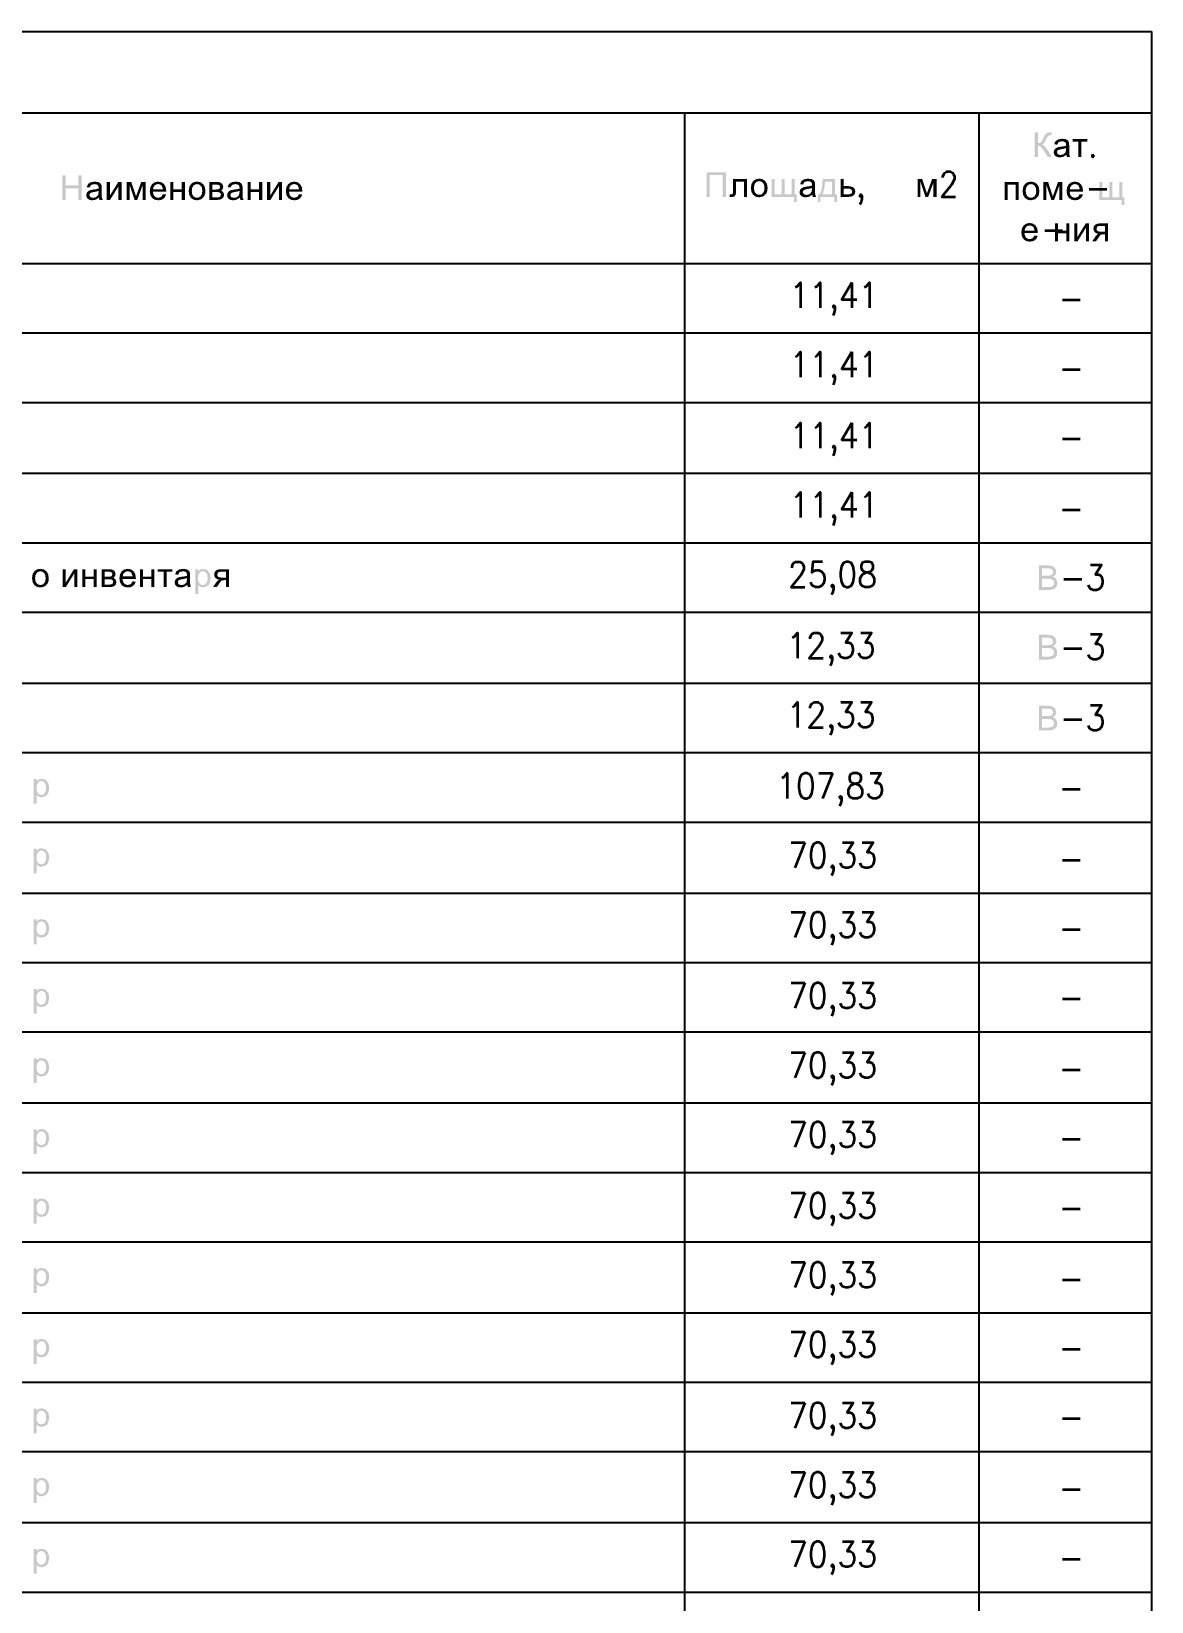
# Model space of a CAD drawing. Header units: millimetres. Extents: x 0 to 420, y 0 to 297.
# Drawn here: x 45.59 to 77.68, y 198.65 to 243.63 of the extents above; entities that cross this region are included whole.
import ezdxf

# ---------------------------------------------------------------- set-up
doc = ezdxf.new("R2010")
doc.units = ezdxf.units.MM
doc.layers.get('0').update_dxf_attribs({"linetype": 'CONTINUOUS'})
doc.styles.get("Standard").update_dxf_attribs({"font": 'STANDARD'})

msp = doc.modelspace()

# ---------------------------------------------------------------- hatches: boundary and pattern name
at = {"true_color": 0x0000fb}
for points in [[(74.330388, 240.737209), (74.424095, 240.737209), (74.424095, 240.427426), (74.47832, 240.433627), (74.513943, 240.452231), (74.543777, 240.494468), (74.58064, 240.571845), (74.607167, 240.631031), (74.629147, 240.669961), (74.683166, 240.717917), (74.760887, 240.73776), (74.802159, 240.737416), (74.818214, 240.736658), (74.818214, 240.655629), (74.798921, 240.656181), (74.78018, 240.656732), (74.714034, 240.634683), (74.689918, 240.600783), (74.663322, 240.542079), (74.630111, 240.469043), (74.602688, 240.42908), (74.54426, 240.391597), (74.61199, 240.350601), (74.679307, 240.265369), (74.824828, 240.03), (74.708522, 240.03), (74.590562, 240.221823), (74.545362, 240.288796), (74.508431, 240.330964), (74.424095, 240.360729), (74.424095, 240.03), (74.330388, 240.03)], [(75.420752, 240.542079), (75.836919, 240.542079), (75.836919, 240.470421), (75.672106, 240.470421), (75.672106, 240.03), (75.586116, 240.03), (75.586116, 240.470421), (75.420752, 240.470421)], [(46.476708, 238.802333), (46.476708, 239.509543), (46.569864, 239.509543), (46.569864, 239.219052), (46.937524, 239.219052), (46.937524, 239.509543), (47.031231, 239.509543), (47.031231, 238.802333), (46.937524, 238.802333), (46.937524, 239.135819), (46.569864, 239.135819), (46.569864, 238.802333)], [(47.752601, 239.314412), (47.839693, 239.314412), (47.839693, 238.924152), (48.080023, 239.314412), (48.17373, 239.314412), (48.17373, 238.802333), (48.087189, 238.802333), (48.087189, 239.190389), (47.846308, 238.802333), (47.752601, 238.802333)], [(48.319704, 239.314412), (48.454752, 239.314412), (48.589249, 238.904859), (48.738628, 239.314412), (48.863754, 239.314412), (48.863754, 238.802333), (48.776662, 238.802333), (48.776662, 239.214642), (48.625078, 238.802333), (48.547356, 238.802333), (48.404591, 239.234486), (48.404591, 238.802333), (48.319704, 238.802333)], [(49.573399, 239.314412), (49.660491, 239.314412), (49.660491, 239.101643), (49.900821, 239.101643), (49.900821, 239.314412), (49.987913, 239.314412), (49.987913, 238.802333), (49.900821, 238.802333), (49.900821, 239.029434), (49.660491, 239.029434), (49.660491, 238.802333), (49.573399, 238.802333)], [(51.789395, 239.314412), (51.876487, 239.314412), (51.876487, 239.101643), (52.116817, 239.101643), (52.116817, 239.314412), (52.203909, 239.314412), (52.203909, 238.802333), (52.116817, 238.802333), (52.116817, 239.029434), (51.876487, 239.029434), (51.876487, 238.802333), (51.789395, 238.802333)], [(52.346123, 239.314412), (52.433216, 239.314412), (52.433216, 238.924152), (52.673545, 239.314412), (52.767252, 239.314412), (52.767252, 238.802333), (52.680711, 238.802333), (52.680711, 239.190389), (52.43983, 238.802333), (52.346123, 238.802333)], [(64.931837, 239.594209), (65.488013, 239.594209), (65.488013, 238.887), (65.393755, 238.887), (65.393755, 239.510424), (65.025543, 239.510424), (65.025543, 238.887), (64.931837, 238.887)], [(65.688031, 239.399079), (66.091521, 239.399079), (66.091521, 238.887), (66.00498, 238.887), (66.00498, 239.327421), (65.775123, 239.327421), (65.775123, 239.072208), (65.773538, 238.997932), (65.76906, 238.954248), (65.737089, 238.904639), (65.662124, 238.883693), (65.59212, 238.887551), (65.59212, 238.95976), (65.630154, 238.95976), (65.668739, 238.965273), (65.684173, 238.982911), (65.686929, 239.008474), (65.688031, 239.061735)], [(66.798239, 239.399079), (66.885331, 239.399079), (66.885331, 238.958658), (67.083217, 238.958658), (67.083217, 239.399079), (67.169758, 239.399079), (67.169758, 238.958658), (67.368195, 238.958658), (67.368195, 239.399079), (67.454185, 239.399079), (67.454185, 238.958658), (67.512062, 238.958658), (67.512062, 238.74203), (67.439853, 238.74203), (67.439853, 238.887), (66.798239, 238.887)], [(70.976133, 239.399079), (71.111181, 239.399079), (71.245677, 238.989526), (71.395056, 239.399079), (71.520182, 239.399079), (71.520182, 238.887), (71.43309, 238.887), (71.43309, 239.299309), (71.281506, 238.887), (71.203785, 238.887), (71.06102, 239.319153), (71.06102, 238.887), (70.976133, 238.887)], [(73.471595, 239.314412), (73.875635, 239.314412), (73.875635, 238.802333), (73.789095, 238.802333), (73.789095, 239.242754), (73.558687, 239.242754), (73.558687, 238.802333), (73.471595, 238.802333)], [(74.582302, 239.314412), (74.71735, 239.314412), (74.851846, 238.904859), (75.001226, 239.314412), (75.126352, 239.314412), (75.126352, 238.802333), (75.03926, 238.802333), (75.03926, 239.214642), (74.887675, 238.802333), (74.809954, 238.802333), (74.667189, 239.234486), (74.667189, 238.802333), (74.582302, 238.802333)], [(76.183133, 239.314412), (76.270225, 239.314412), (76.270225, 238.873991), (76.468111, 238.873991), (76.468111, 239.314412), (76.554652, 239.314412), (76.554652, 238.873991), (76.753089, 238.873991), (76.753089, 239.314412), (76.839079, 239.314412), (76.839079, 238.873991), (76.896957, 238.873991), (76.896957, 238.657364), (76.824747, 238.657364), (76.824747, 238.802333), (76.183133, 238.802333)], [(74.910928, 238.129079), (74.99802, 238.129079), (74.99802, 237.91631), (75.23835, 237.91631), (75.23835, 238.129079), (75.325442, 238.129079), (75.325442, 237.617), (75.23835, 237.617), (75.23835, 237.844101), (74.99802, 237.844101), (74.99802, 237.617), (74.910928, 237.617)], [(75.467657, 238.129079), (75.554749, 238.129079), (75.554749, 237.738819), (75.795079, 238.129079), (75.888785, 238.129079), (75.888785, 237.617), (75.802244, 237.617), (75.802244, 238.005056), (75.561363, 237.617), (75.467657, 237.617)], [(46.484254, 228.223079), (46.571346, 228.223079), (46.571346, 227.832819), (46.811675, 228.223079), (46.905382, 228.223079), (46.905382, 227.711), (46.818841, 227.711), (46.818841, 228.099056), (46.57796, 227.711), (46.484254, 227.711)], [(47.049152, 228.223079), (47.136244, 228.223079), (47.136244, 228.01031), (47.376574, 228.01031), (47.376574, 228.223079), (47.463666, 228.223079), (47.463666, 227.711), (47.376574, 227.711), (47.376574, 227.938101), (47.136244, 227.938101), (47.136244, 227.711), (47.049152, 227.711)], [(48.703829, 228.223079), (48.790921, 228.223079), (48.790921, 228.01031), (49.031251, 228.01031), (49.031251, 228.223079), (49.118343, 228.223079), (49.118343, 227.711), (49.031251, 227.711), (49.031251, 227.938101), (48.790921, 227.938101), (48.790921, 227.711), (48.703829, 227.711)], [(49.213705, 228.223079), (49.629872, 228.223079), (49.629872, 228.151421), (49.465059, 228.151421), (49.465059, 227.711), (49.37907, 227.711), (49.37907, 228.151421), (49.213705, 228.151421)]]:
    msp.add_hatch(color=0, dxfattribs=at).paths.add_polyline_path(points, flags=0)
h = msp.add_hatch(color=0, dxfattribs=at)
h.paths.add_polyline_path([(75.240874, 240.09339), (75.147719, 240.034961), (75.051807, 240.018424), (74.977118, 240.02876), (74.922272, 240.059766), (74.888303, 240.106619), (74.877072, 240.165048), (74.89416, 240.233398), (74.938808, 240.283559), (75.001647, 240.312222), (75.078817, 240.325451), (75.16963, 240.338681), (75.233157, 240.355217), (75.233709, 240.377817), (75.227576, 240.422948), (75.209455, 240.452782), (75.167701, 240.474624), (75.110236, 240.481997), (75.019837, 240.460499), (74.976842, 240.384431), (74.891955, 240.396007), (74.929989, 240.484201), (75.006608, 240.535464), (75.122914, 240.553655), (75.229299, 240.53822), (75.289932, 240.499084), (75.316942, 240.440655), (75.321352, 240.360178), (75.321352, 240.244423), (75.322661, 240.145686), (75.326864, 240.091185), (75.348913, 240.03), (75.257962, 240.03)], flags=0)
h.paths.add_polyline_path([(75.233157, 240.286866), (75.174108, 240.268952), (75.091495, 240.254345), (75.015978, 240.236706), (74.981803, 240.208594), (74.969676, 240.167253), (74.995584, 240.109375), (75.072754, 240.086224), (75.162051, 240.108273), (75.219377, 240.168355), (75.233157, 240.255447)], flags=0)
h = msp.add_hatch(color=0, dxfattribs=at)
h.paths.add_polyline_path([(47.525871, 238.865723), (47.432715, 238.807294), (47.336804, 238.790758), (47.262114, 238.801093), (47.207268, 238.832099), (47.1733, 238.878952), (47.162068, 238.937381), (47.179156, 239.005732), (47.223805, 239.055892), (47.286643, 239.084556), (47.363813, 239.097785), (47.454626, 239.111014), (47.518154, 239.12755), (47.518705, 239.15015), (47.512573, 239.195281), (47.494451, 239.225115), (47.452697, 239.246957), (47.395233, 239.25433), (47.304833, 239.232832), (47.261838, 239.156765), (47.176951, 239.16834), (47.214985, 239.256535), (47.291604, 239.307798), (47.407911, 239.325988), (47.514295, 239.310554), (47.574929, 239.271418), (47.601938, 239.212989), (47.606348, 239.132511), (47.606348, 239.016756), (47.607657, 238.91802), (47.61186, 238.863518), (47.633909, 238.802333), (47.542958, 238.802333)], flags=0)
h.paths.add_polyline_path([(47.518154, 239.0592), (47.459105, 239.041285), (47.376491, 239.026678), (47.300975, 239.009039), (47.266799, 238.980927), (47.254673, 238.939586), (47.28058, 238.881708), (47.35775, 238.858557), (47.447047, 238.880606), (47.504373, 238.940688), (47.518154, 239.02778)], flags=0)
h = msp.add_hatch(color=0, dxfattribs=at)
h.paths.add_polyline_path([(49.362102, 238.967147), (49.45195, 238.956122), (49.421633, 238.886325), (49.373126, 238.834304), (49.30767, 238.801575), (49.226503, 238.790758), (49.125906, 238.807845), (49.048461, 238.85966), (48.999127, 238.942893), (48.982866, 239.054239), (48.999402, 239.168754), (49.049012, 239.25433), (49.125424, 239.307936), (49.222093, 239.325988), (49.31518, 239.308349), (49.389663, 239.255984), (49.438308, 239.172061), (49.454706, 239.0592), (49.454155, 239.036049), (49.072163, 239.036049), (49.086632, 238.961635), (49.120119, 238.907064), (49.168212, 238.873578), (49.227054, 238.862416), (49.308634, 238.88722)], flags=0)
h.paths.add_polyline_path([(49.077124, 239.107707), (49.363205, 239.107707), (49.330683, 239.20472), (49.282658, 239.242203), (49.222645, 239.254881), (49.16773, 239.244684), (49.122323, 239.214642), (49.090422, 239.167996)], flags=0)
h = msp.add_hatch(color=0, dxfattribs=at)
h.paths.add_polyline_path([(50.098157, 239.058648), (50.117725, 239.182327), (50.176981, 239.269213), (50.250224, 239.311656), (50.337936, 239.325988), (50.433916, 239.308625), (50.510466, 239.256535), (50.560833, 239.174197), (50.577714, 239.065814), (50.570273, 238.977069), (50.547949, 238.90982), (50.461959, 238.822177), (50.337936, 238.790758), (50.240784, 238.807845), (50.164303, 238.85966), (50.114694, 238.943651)], flags=0)
h.paths.add_polyline_path([(50.186903, 239.058648), (50.197651, 238.972177), (50.229898, 238.910923), (50.278336, 238.874474), (50.337936, 238.862416), (50.397054, 238.874543), (50.445423, 238.911474), (50.477669, 238.973417), (50.488418, 239.061405), (50.477669, 239.1445), (50.445423, 239.205272), (50.397054, 239.241996), (50.337936, 239.25433), (50.278336, 239.241996), (50.229898, 239.205272), (50.197651, 239.144156)], flags=0)
h = msp.add_hatch(color=0, dxfattribs=at)
h.paths.add_polyline_path([(50.691997, 239.314412), (50.892088, 239.314412), (50.956236, 239.311243), (51.00178, 239.302286), (51.063516, 239.257086), (51.089423, 239.178813), (51.073989, 239.114321), (51.02879, 239.069122), (51.088321, 239.023922), (51.112574, 238.945649), (51.096934, 238.882122), (51.060209, 238.837611), (51.002331, 238.811084), (50.922956, 238.802333), (50.691997, 238.802333)], flags=0)
h.paths.add_polyline_path([(50.779089, 239.098887), (50.871693, 239.098887), (50.94721, 239.104399), (50.984692, 239.128102), (51.001229, 239.170545), (50.972566, 239.226769), (50.933636, 239.238689), (50.874449, 239.242754), (50.779089, 239.242754)], flags=0)
h.paths.add_polyline_path([(50.779089, 238.873991), (50.893191, 238.873991), (50.955271, 238.878194), (50.994614, 238.891079), (51.023278, 238.950059), (51.007292, 238.995259), (50.965951, 239.022268), (50.88382, 239.02778), (50.779089, 239.02778)], flags=0)
h = msp.add_hatch(color=0, dxfattribs=at)
h.paths.add_polyline_path([(51.562113, 238.865723), (51.468957, 238.807294), (51.373046, 238.790758), (51.298356, 238.801093), (51.24351, 238.832099), (51.209542, 238.878952), (51.198311, 238.937381), (51.215398, 239.005732), (51.260047, 239.055892), (51.322885, 239.084556), (51.400055, 239.097785), (51.490868, 239.111014), (51.554396, 239.12755), (51.554947, 239.15015), (51.548815, 239.195281), (51.530694, 239.225115), (51.488939, 239.246957), (51.431475, 239.25433), (51.341075, 239.232832), (51.298081, 239.156765), (51.213194, 239.16834), (51.251227, 239.256535), (51.327846, 239.307798), (51.444153, 239.325988), (51.550537, 239.310554), (51.611171, 239.271418), (51.63818, 239.212989), (51.64259, 239.132511), (51.64259, 239.016756), (51.643899, 238.91802), (51.648102, 238.863518), (51.670151, 238.802333), (51.5792, 238.802333)], flags=0)
h.paths.add_polyline_path([(51.554396, 239.0592), (51.495347, 239.041285), (51.412733, 239.026678), (51.337217, 239.009039), (51.303042, 238.980927), (51.290915, 238.939586), (51.316822, 238.881708), (51.393992, 238.858557), (51.483289, 238.880606), (51.540615, 238.940688), (51.554396, 239.02778)], flags=0)
h = msp.add_hatch(color=0, dxfattribs=at)
h.paths.add_polyline_path([(53.261043, 238.967147), (53.350892, 238.956122), (53.320575, 238.886325), (53.272068, 238.834304), (53.206611, 238.801575), (53.125444, 238.790758), (53.024848, 238.807845), (52.947402, 238.85966), (52.898068, 238.942893), (52.881807, 239.054239), (52.898344, 239.168754), (52.947953, 239.25433), (53.024365, 239.307936), (53.121035, 239.325988), (53.214121, 239.308349), (53.288604, 239.255984), (53.337249, 239.172061), (53.353648, 239.0592), (53.353096, 239.036049), (52.971104, 239.036049), (52.985574, 238.961635), (53.01906, 238.907064), (53.067153, 238.873578), (53.125996, 238.862416), (53.207576, 238.88722)], flags=0)
h.paths.add_polyline_path([(52.976065, 239.107707), (53.262146, 239.107707), (53.229624, 239.20472), (53.1816, 239.242203), (53.121586, 239.254881), (53.066671, 239.244684), (53.021265, 239.214642), (52.989363, 239.167996)], flags=0)
h = msp.add_hatch(color=0, dxfattribs=at)
h.paths.add_polyline_path([(66.202194, 239.143315), (66.221762, 239.266994), (66.281017, 239.353879), (66.35426, 239.396323), (66.441972, 239.410655), (66.537953, 239.393291), (66.614503, 239.341201), (66.66487, 239.258864), (66.681751, 239.150481), (66.67431, 239.061735), (66.651985, 238.994487), (66.565996, 238.906844), (66.441972, 238.875424), (66.344821, 238.892512), (66.268339, 238.944326), (66.21873, 239.028318)], flags=0)
h.paths.add_polyline_path([(66.290939, 239.143315), (66.301688, 239.056843), (66.333934, 238.995589), (66.382372, 238.95914), (66.441972, 238.947082), (66.50109, 238.959209), (66.549459, 238.996141), (66.581705, 239.058083), (66.592454, 239.146071), (66.581705, 239.229167), (66.549459, 239.289938), (66.50109, 239.326663), (66.441972, 239.338997), (66.382372, 239.326663), (66.333934, 239.289938), (66.301688, 239.228822)], flags=0)
h = msp.add_hatch(color=0, dxfattribs=at)
h.paths.add_polyline_path([(67.960942, 238.95039), (67.867787, 238.891961), (67.771876, 238.875424), (67.697186, 238.88576), (67.64234, 238.916766), (67.608371, 238.963619), (67.59714, 239.022048), (67.614228, 239.090398), (67.658876, 239.140559), (67.721715, 239.169222), (67.798885, 239.182451), (67.889698, 239.195681), (67.953225, 239.212217), (67.953777, 239.234817), (67.947644, 239.279948), (67.929523, 239.309782), (67.887769, 239.331624), (67.830304, 239.338997), (67.739905, 239.317499), (67.69691, 239.241431), (67.612023, 239.253007), (67.650057, 239.341201), (67.726676, 239.392464), (67.842982, 239.410655), (67.949367, 239.39522), (68.010001, 239.356084), (68.03701, 239.297655), (68.04142, 239.217178), (68.04142, 239.101423), (68.042729, 239.002686), (68.046932, 238.948185), (68.068981, 238.887), (67.97803, 238.887)], flags=0)
h.paths.add_polyline_path([(67.953225, 239.143866), (67.894176, 239.125952), (67.811563, 239.111345), (67.736047, 239.093706), (67.701871, 239.065594), (67.689744, 239.024253), (67.715652, 238.966375), (67.792822, 238.943224), (67.882119, 238.965273), (67.939445, 239.025355), (67.953225, 239.112447)], flags=0)
h = msp.add_hatch(color=0, dxfattribs=at)
h.paths.add_polyline_path([(68.256024, 239.399079), (68.613211, 239.399079), (68.613211, 238.958658), (68.668884, 238.958658), (68.668884, 238.74203), (68.597226, 238.74203), (68.597226, 238.887), (68.194288, 238.887), (68.194288, 238.74203), (68.12263, 238.74203), (68.12263, 238.958658), (68.168381, 238.958658), (68.207965, 239.032667), (68.235767, 239.130706), (68.251786, 239.252826)], flags=0)
h.paths.add_polyline_path([(68.328784, 239.327421), (68.304462, 239.11038), (68.251614, 238.958658), (68.52667, 238.958658), (68.52667, 239.327421)], flags=0)
h = msp.add_hatch(color=0, dxfattribs=at)
h.paths.add_polyline_path([(68.775147, 239.399079), (68.861688, 239.399079), (68.861688, 239.198988), (68.971931, 239.198988), (69.067016, 239.188377), (69.137296, 239.157095), (69.180979, 239.107624), (69.195724, 239.042443), (69.18346, 238.982567), (69.147218, 238.9322), (69.083966, 238.898231), (68.991775, 238.887), (68.775147, 238.887)], flags=0)
h.paths.add_polyline_path([(68.861688, 238.958658), (68.952639, 238.958658), (69.023401, 238.963619), (69.070599, 238.978502), (69.096919, 239.004409), (69.105876, 239.041891), (69.079418, 239.100872), (69.037526, 239.120715), (68.964214, 239.12733), (68.861688, 239.12733)], flags=0)
h = msp.add_hatch(color=0, dxfattribs=at)
h.paths.add_polyline_path([(73.986257, 239.058648), (74.005825, 239.182327), (74.065081, 239.269213), (74.138324, 239.311656), (74.226036, 239.325988), (74.322016, 239.308625), (74.398566, 239.256535), (74.448934, 239.174197), (74.465815, 239.065814), (74.458373, 238.977069), (74.436049, 238.90982), (74.350059, 238.822177), (74.226036, 238.790758), (74.128884, 238.807845), (74.052403, 238.85966), (74.002794, 238.943651)], flags=0)
h.paths.add_polyline_path([(74.075003, 239.058648), (74.085752, 238.972177), (74.117998, 238.910923), (74.166436, 238.874474), (74.226036, 238.862416), (74.285154, 238.874543), (74.333523, 238.911474), (74.365769, 238.973417), (74.376518, 239.061405), (74.365769, 239.1445), (74.333523, 239.205272), (74.285154, 239.241996), (74.226036, 239.25433), (74.166436, 239.241996), (74.117998, 239.205272), (74.085752, 239.144156)], flags=0)
h = msp.add_hatch(color=0, dxfattribs=at)
h.paths.add_polyline_path([(75.6247, 238.967147), (75.714548, 238.956122), (75.684231, 238.886325), (75.635724, 238.834304), (75.570267, 238.801575), (75.489101, 238.790758), (75.388504, 238.807845), (75.311059, 238.85966), (75.261725, 238.942893), (75.245464, 239.054239), (75.262, 239.168754), (75.31161, 239.25433), (75.388022, 239.307936), (75.484691, 239.325988), (75.577778, 239.308349), (75.652261, 239.255984), (75.700906, 239.172061), (75.717304, 239.0592), (75.716753, 239.036049), (75.334761, 239.036049), (75.34923, 238.961635), (75.382716, 238.907064), (75.43081, 238.873578), (75.489652, 238.862416), (75.571232, 238.88722)], flags=0)
h.paths.add_polyline_path([(75.339722, 239.107707), (75.625802, 239.107707), (75.593281, 239.20472), (75.545256, 239.242203), (75.485243, 239.254881), (75.430328, 239.244684), (75.384921, 239.214642), (75.35302, 239.167996)], flags=0)
h = msp.add_hatch(color=0, dxfattribs=at)
h.paths.add_polyline_path([(74.329616, 237.781813), (74.419464, 237.770789), (74.389148, 237.700991), (74.340641, 237.64897), (74.275184, 237.616242), (74.194017, 237.605424), (74.093421, 237.622512), (74.015975, 237.674326), (73.966641, 237.75756), (73.95038, 237.868905), (73.966917, 237.98342), (74.016526, 238.068997), (74.092938, 238.122602), (74.189608, 238.140655), (74.282694, 238.123016), (74.357177, 238.07065), (74.405822, 237.986728), (74.42222, 237.873866), (74.421669, 237.850715), (74.039677, 237.850715), (74.054146, 237.776301), (74.087633, 237.721731), (74.135726, 237.688245), (74.194569, 237.677082), (74.276148, 237.701887)], flags=0)
h.paths.add_polyline_path([(74.044638, 237.922373), (74.330719, 237.922373), (74.298197, 238.019387), (74.250172, 238.05687), (74.190159, 238.069548), (74.135244, 238.05935), (74.089838, 238.029309), (74.057936, 237.982662)], flags=0)
h = msp.add_hatch(color=0, dxfattribs=at)
h.paths.add_polyline_path([(76.435493, 238.129079), (76.435493, 237.617), (76.348953, 237.617), (76.348953, 237.81654), (76.298792, 237.81654), (76.230441, 237.804413), (76.203087, 237.779677), (76.165398, 237.728897), (76.08933, 237.617), (75.981843, 237.617), (76.07555, 237.754804), (76.118269, 237.804275), (76.160988, 237.826462), (76.096151, 237.844721), (76.050745, 237.87993), (76.023736, 237.926507), (76.014916, 237.9797), (76.026561, 238.03992), (76.061769, 238.087738), (76.119096, 238.118744), (76.19792, 238.129079)], flags=0)
h.paths.add_polyline_path([(76.348953, 238.057421), (76.22548, 238.057421), (76.161471, 238.051289), (76.125159, 238.033168), (76.103111, 237.976944), (76.111379, 237.937118), (76.136184, 237.909695), (76.181797, 237.893572), (76.253041, 237.888198), (76.348953, 237.888198)], flags=0)
h = msp.add_hatch(color=0, dxfattribs=at)
h.paths.add_polyline_path([(45.610306, 227.967315), (45.629874, 228.090994), (45.689129, 228.177879), (45.762372, 228.220323), (45.850084, 228.234655), (45.946065, 228.217291), (46.022615, 228.165201), (46.072982, 228.082864), (46.089863, 227.974481), (46.082421, 227.885735), (46.060097, 227.818487), (45.974108, 227.730844), (45.850084, 227.699424), (45.752933, 227.716512), (45.676451, 227.768326), (45.626842, 227.852318)], flags=0)
h.paths.add_polyline_path([(45.699051, 227.967315), (45.7098, 227.880843), (45.742046, 227.819589), (45.790484, 227.78314), (45.850084, 227.771082), (45.909202, 227.783209), (45.957571, 227.820141), (45.989817, 227.882083), (46.000566, 227.970071), (45.989817, 228.053167), (45.957571, 228.113938), (45.909202, 228.150663), (45.850084, 228.162997), (45.790484, 228.150663), (45.742046, 228.113938), (45.7098, 228.052822)], flags=0)
h = msp.add_hatch(color=0, dxfattribs=at)
h.paths.add_polyline_path([(47.606432, 228.223079), (47.806523, 228.223079), (47.870671, 228.21991), (47.916215, 228.210952), (47.977951, 228.165753), (48.003858, 228.08748), (47.988424, 228.022988), (47.943224, 227.977788), (48.002756, 227.932589), (48.027009, 227.854316), (48.011368, 227.790788), (47.974644, 227.746278), (47.916766, 227.719751), (47.837391, 227.711), (47.606432, 227.711)], flags=0)
h.paths.add_polyline_path([(47.693524, 228.007554), (47.786128, 228.007554), (47.861645, 228.013066), (47.899127, 228.036768), (47.915664, 228.079212), (47.887, 228.135436), (47.848071, 228.147356), (47.788884, 228.151421), (47.693524, 228.151421)], flags=0)
h.paths.add_polyline_path([(47.693524, 227.782658), (47.807625, 227.782658), (47.869706, 227.786861), (47.909049, 227.799746), (47.937712, 227.858726), (47.921727, 227.903925), (47.880386, 227.930935), (47.798255, 227.936447), (47.693524, 227.936447)], flags=0)
h = msp.add_hatch(color=0, dxfattribs=at)
h.paths.add_polyline_path([(48.492533, 227.875813), (48.582381, 227.864789), (48.552064, 227.794991), (48.503557, 227.74297), (48.4381, 227.710242), (48.356934, 227.699424), (48.256337, 227.716512), (48.178891, 227.768326), (48.129558, 227.85156), (48.113297, 227.962905), (48.129833, 228.07742), (48.179443, 228.162997), (48.255855, 228.216602), (48.352524, 228.234655), (48.445611, 228.217016), (48.520094, 228.16465), (48.568738, 228.080728), (48.585137, 227.967866), (48.584586, 227.944715), (48.202594, 227.944715), (48.217063, 227.870301), (48.250549, 227.815731), (48.298643, 227.782245), (48.357485, 227.771082), (48.439065, 227.795887)], flags=0)
h.paths.add_polyline_path([(48.207554, 228.016373), (48.493635, 228.016373), (48.461114, 228.113387), (48.413089, 228.15087), (48.353075, 228.163548), (48.29816, 228.15335), (48.252754, 228.123309), (48.220853, 228.076662)], flags=0)
h = msp.add_hatch(color=0, dxfattribs=at)
h.paths.add_polyline_path([(50.057527, 227.77439), (49.964371, 227.715961), (49.86846, 227.699424), (49.79377, 227.70976), (49.738924, 227.740766), (49.704956, 227.787619), (49.693725, 227.846048), (49.710812, 227.914398), (49.755461, 227.964559), (49.818299, 227.993222), (49.89547, 228.006451), (49.986282, 228.019681), (50.04981, 228.036217), (50.050361, 228.058817), (50.044229, 228.103948), (50.026108, 228.133782), (49.984353, 228.155624), (49.926889, 228.162997), (49.83649, 228.141499), (49.793495, 228.065431), (49.708608, 228.077007), (49.746641, 228.165201), (49.82326, 228.216464), (49.939567, 228.234655), (50.045951, 228.21922), (50.106585, 228.180084), (50.133595, 228.121655), (50.138004, 228.041178), (50.138004, 227.925423), (50.139313, 227.826686), (50.143516, 227.772185), (50.165565, 227.711), (50.074615, 227.711)], flags=0)
h.paths.add_polyline_path([(50.04981, 227.967866), (49.990761, 227.949952), (49.908148, 227.935345), (49.832631, 227.917706), (49.798456, 227.889594), (49.786329, 227.848253), (49.812236, 227.790375), (49.889406, 227.767224), (49.978703, 227.789273), (50.036029, 227.849355), (50.04981, 227.936447)], flags=0)
h = msp.add_hatch(color=0, dxfattribs=at)
h.paths.add_polyline_path([(50.284258, 227.514767), (50.284258, 228.223079), (50.363633, 228.223079), (50.363633, 228.156933), (50.426471, 228.214811), (50.511909, 228.234655), (50.627665, 228.20103), (50.703181, 228.10567), (50.729088, 227.971174), (50.700976, 227.829511), (50.666319, 227.773839), (50.618845, 227.733049), (50.505846, 227.699424), (50.427573, 227.717615), (50.37135, 227.763917), (50.37135, 227.514767)], flags=0)
h.paths.add_polyline_path([(50.363081, 227.964008), (50.373003, 227.877949), (50.402769, 227.817936), (50.446935, 227.782727), (50.499783, 227.771082), (50.553526, 227.78314), (50.599001, 227.819589), (50.630007, 227.882015), (50.640343, 227.971725), (50.630145, 228.056956), (50.600104, 228.117797), (50.5558, 228.154522), (50.503641, 228.166855), (50.451482, 228.153764), (50.405525, 228.115041), (50.373554, 228.051307)], flags=0)
h = msp.add_hatch(color=0, dxfattribs=at)
h.paths.add_polyline_path([(51.249065, 228.223079), (51.249065, 227.711), (51.162525, 227.711), (51.162525, 227.91054), (51.112364, 227.91054), (51.044013, 227.898413), (51.016659, 227.873677), (50.97897, 227.822897), (50.902902, 227.711), (50.795415, 227.711), (50.889122, 227.848804), (50.931841, 227.898275), (50.97456, 227.920462), (50.909724, 227.938721), (50.864317, 227.97393), (50.837308, 228.020507), (50.828488, 228.0737), (50.840133, 228.13392), (50.875341, 228.181738), (50.932668, 228.212744), (51.011492, 228.223079)], flags=0)
h.paths.add_polyline_path([(51.162525, 228.151421), (51.039052, 228.151421), (50.975043, 228.145289), (50.938731, 228.127168), (50.916683, 228.070944), (50.924951, 228.031118), (50.949756, 228.003695), (50.995369, 227.987572), (51.066613, 227.982198), (51.162525, 227.982198)], flags=0)
h = msp.add_hatch(color=0, dxfattribs=at)
h.paths.add_polyline_path([(74.451876, 227.626333), (74.451876, 228.333543), (74.717562, 228.333543), (74.847097, 228.312045), (74.923716, 228.245899), (74.951828, 228.152744), (74.927023, 228.066754), (74.852609, 228.002813), (74.909385, 227.976768), (74.951277, 227.938321), (74.986003, 227.831385), (74.965057, 227.738781), (74.913243, 227.673187), (74.835522, 227.637909), (74.72142, 227.626333)], flags=0)
h.paths.add_polyline_path([(74.545582, 228.036437), (74.698269, 228.036437), (74.787566, 228.044706), (74.841585, 228.079432), (74.859775, 228.14172), (74.842687, 228.203456), (74.794181, 228.239836), (74.751599, 228.247277), (74.686694, 228.249758), (74.545582, 228.249758)], flags=0)
h.paths.add_polyline_path([(74.545582, 227.709567), (74.72142, 227.709567), (74.785361, 227.713425), (74.83938, 227.732167), (74.874658, 227.771854), (74.88899, 227.831385), (74.868595, 227.900287), (74.812371, 227.941077), (74.709293, 227.952653), (74.545582, 227.952653)], flags=0)
h = msp.add_hatch(color=0, dxfattribs=at)
h.paths.add_polyline_path([(74.451876, 225.636667), (74.451876, 226.343876), (74.717562, 226.343876), (74.847097, 226.322378), (74.923716, 226.256233), (74.951828, 226.163077), (74.927023, 226.077088), (74.852609, 226.013147), (74.909385, 225.987102), (74.951277, 225.948655), (74.986003, 225.841719), (74.965057, 225.749115), (74.913243, 225.68352), (74.835522, 225.648242), (74.72142, 225.636667)], flags=0)
h.paths.add_polyline_path([(74.545582, 226.046771), (74.698269, 226.046771), (74.787566, 226.055039), (74.841585, 226.089766), (74.859775, 226.152053), (74.842687, 226.213789), (74.794181, 226.250169), (74.751599, 226.257611), (74.686694, 226.260091), (74.545582, 226.260091)], flags=0)
h.paths.add_polyline_path([(74.545582, 225.7199), (74.72142, 225.7199), (74.785361, 225.723759), (74.83938, 225.7425), (74.874658, 225.782187), (74.88899, 225.841719), (74.868595, 225.910621), (74.812371, 225.951411), (74.709293, 225.962986), (74.545582, 225.962986)], flags=0)
h = msp.add_hatch(color=0, dxfattribs=at)
h.paths.add_polyline_path([(74.451876, 223.604667), (74.451876, 224.311876), (74.717562, 224.311876), (74.847097, 224.290378), (74.923716, 224.224233), (74.951828, 224.131077), (74.927023, 224.045088), (74.852609, 223.981147), (74.909385, 223.955102), (74.951277, 223.916655), (74.986003, 223.809719), (74.965057, 223.717115), (74.913243, 223.65152), (74.835522, 223.616242), (74.72142, 223.604667)], flags=0)
h.paths.add_polyline_path([(74.545582, 224.014771), (74.698269, 224.014771), (74.787566, 224.023039), (74.841585, 224.057766), (74.859775, 224.120053), (74.842687, 224.181789), (74.794181, 224.218169), (74.751599, 224.225611), (74.686694, 224.228091), (74.545582, 224.228091)], flags=0)
h.paths.add_polyline_path([(74.545582, 223.6879), (74.72142, 223.6879), (74.785361, 223.691759), (74.83938, 223.7105), (74.874658, 223.750187), (74.88899, 223.809719), (74.868595, 223.878621), (74.812371, 223.919411), (74.709293, 223.930986), (74.545582, 223.930986)], flags=0)
h = msp.add_hatch(color=0, dxfattribs=at)
h.paths.add_polyline_path([(45.659439, 221.503434), (45.659439, 222.211746), (45.738814, 222.211746), (45.738814, 222.1456), (45.801652, 222.203477), (45.887091, 222.223321), (46.002846, 222.189697), (46.078362, 222.094337), (46.104269, 221.95984), (46.076157, 221.818178), (46.0415, 221.762505), (45.994026, 221.721715), (45.881027, 221.688091), (45.802755, 221.706281), (45.746531, 221.752583), (45.746531, 221.503434)], flags=0)
h.paths.add_polyline_path([(45.738262, 221.952674), (45.748184, 221.866616), (45.77795, 221.806602), (45.822116, 221.771394), (45.874964, 221.759749), (45.928707, 221.771807), (45.974183, 221.808256), (46.005188, 221.870681), (46.015524, 221.960391), (46.005326, 222.045623), (45.975285, 222.106464), (45.930981, 222.143188), (45.878822, 222.155522), (45.826664, 222.14243), (45.780706, 222.103707), (45.748736, 222.039973)], flags=0)
h = msp.add_hatch(color=0, dxfattribs=at)
h.paths.add_polyline_path([(45.659439, 219.513767), (45.659439, 220.222079), (45.738814, 220.222079), (45.738814, 220.155933), (45.801652, 220.213811), (45.887091, 220.233655), (46.002846, 220.20003), (46.078362, 220.10467), (46.104269, 219.970174), (46.076157, 219.828511), (46.0415, 219.772839), (45.994026, 219.732049), (45.881027, 219.698424), (45.802755, 219.716615), (45.746531, 219.762917), (45.746531, 219.513767)], flags=0)
h.paths.add_polyline_path([(45.738262, 219.963008), (45.748184, 219.876949), (45.77795, 219.816936), (45.822116, 219.781727), (45.874964, 219.770082), (45.928707, 219.78214), (45.974183, 219.818589), (46.005188, 219.881015), (46.015524, 219.970725), (46.005326, 220.055956), (45.975285, 220.116797), (45.930981, 220.153522), (45.878822, 220.165855), (45.826664, 220.152764), (45.780706, 220.114041), (45.748736, 220.050307)], flags=0)
h = msp.add_hatch(color=0, dxfattribs=at)
h.paths.add_polyline_path([(45.659439, 217.481767), (45.659439, 218.190079), (45.738814, 218.190079), (45.738814, 218.123933), (45.801652, 218.181811), (45.887091, 218.201655), (46.002846, 218.16803), (46.078362, 218.07267), (46.104269, 217.938174), (46.076157, 217.796511), (46.0415, 217.740839), (45.994026, 217.700049), (45.881027, 217.666424), (45.802755, 217.684615), (45.746531, 217.730917), (45.746531, 217.481767)], flags=0)
h.paths.add_polyline_path([(45.738262, 217.931008), (45.748184, 217.844949), (45.77795, 217.784936), (45.822116, 217.749727), (45.874964, 217.738082), (45.928707, 217.75014), (45.974183, 217.786589), (46.005188, 217.849015), (46.015524, 217.938725), (46.005326, 218.023956), (45.975285, 218.084797), (45.930981, 218.121522), (45.878822, 218.133855), (45.826664, 218.120764), (45.780706, 218.082041), (45.748736, 218.018307)], flags=0)
h = msp.add_hatch(color=0, dxfattribs=at)
h.paths.add_polyline_path([(45.659439, 215.492101), (45.659439, 216.200412), (45.738814, 216.200412), (45.738814, 216.134266), (45.801652, 216.192144), (45.887091, 216.211988), (46.002846, 216.178364), (46.078362, 216.083003), (46.104269, 215.948507), (46.076157, 215.806845), (46.0415, 215.751172), (45.994026, 215.710382), (45.881027, 215.676758), (45.802755, 215.694948), (45.746531, 215.74125), (45.746531, 215.492101)], flags=0)
h.paths.add_polyline_path([(45.738262, 215.941341), (45.748184, 215.855283), (45.77795, 215.795269), (45.822116, 215.76006), (45.874964, 215.748416), (45.928707, 215.760474), (45.974183, 215.796923), (46.005188, 215.859348), (46.015524, 215.949058), (46.005326, 216.03429), (45.975285, 216.09513), (45.930981, 216.131855), (45.878822, 216.144188), (45.826664, 216.131097), (45.780706, 216.092374), (45.748736, 216.02864)], flags=0)
h = msp.add_hatch(color=0, dxfattribs=at)
h.paths.add_polyline_path([(45.659439, 213.502434), (45.659439, 214.210746), (45.738814, 214.210746), (45.738814, 214.1446), (45.801652, 214.202477), (45.887091, 214.222321), (46.002846, 214.188697), (46.078362, 214.093337), (46.104269, 213.95884), (46.076157, 213.817178), (46.0415, 213.761505), (45.994026, 213.720715), (45.881027, 213.687091), (45.802755, 213.705281), (45.746531, 213.751583), (45.746531, 213.502434)], flags=0)
h.paths.add_polyline_path([(45.738262, 213.951674), (45.748184, 213.865616), (45.77795, 213.805602), (45.822116, 213.770394), (45.874964, 213.758749), (45.928707, 213.770807), (45.974183, 213.807256), (46.005188, 213.869681), (46.015524, 213.959391), (46.005326, 214.044623), (45.975285, 214.105464), (45.930981, 214.142188), (45.878822, 214.154522), (45.826664, 214.14143), (45.780706, 214.102707), (45.748736, 214.038973)], flags=0)
h = msp.add_hatch(color=0, dxfattribs=at)
h.paths.add_polyline_path([(45.659439, 211.470434), (45.659439, 212.178746), (45.738814, 212.178746), (45.738814, 212.1126), (45.801652, 212.170477), (45.887091, 212.190321), (46.002846, 212.156697), (46.078362, 212.061337), (46.104269, 211.92684), (46.076157, 211.785178), (46.0415, 211.729505), (45.994026, 211.688715), (45.881027, 211.655091), (45.802755, 211.673281), (45.746531, 211.719583), (45.746531, 211.470434)], flags=0)
h.paths.add_polyline_path([(45.738262, 211.919674), (45.748184, 211.833616), (45.77795, 211.773602), (45.822116, 211.738394), (45.874964, 211.726749), (45.928707, 211.738807), (45.974183, 211.775256), (46.005188, 211.837681), (46.015524, 211.927391), (46.005326, 212.012623), (45.975285, 212.073464), (45.930981, 212.110188), (45.878822, 212.122522), (45.826664, 212.10943), (45.780706, 212.070707), (45.748736, 212.006973)], flags=0)
h = msp.add_hatch(color=0, dxfattribs=at)
h.paths.add_polyline_path([(45.659439, 209.480767), (45.659439, 210.189079), (45.738814, 210.189079), (45.738814, 210.122933), (45.801652, 210.180811), (45.887091, 210.200655), (46.002846, 210.16703), (46.078362, 210.07167), (46.104269, 209.937174), (46.076157, 209.795511), (46.0415, 209.739839), (45.994026, 209.699049), (45.881027, 209.665424), (45.802755, 209.683615), (45.746531, 209.729917), (45.746531, 209.480767)], flags=0)
h.paths.add_polyline_path([(45.738262, 209.930008), (45.748184, 209.843949), (45.77795, 209.783936), (45.822116, 209.748727), (45.874964, 209.737082), (45.928707, 209.74914), (45.974183, 209.785589), (46.005188, 209.848015), (46.015524, 209.937725), (46.005326, 210.022956), (45.975285, 210.083797), (45.930981, 210.120522), (45.878822, 210.132855), (45.826664, 210.119764), (45.780706, 210.081041), (45.748736, 210.017307)], flags=0)
h = msp.add_hatch(color=0, dxfattribs=at)
h.paths.add_polyline_path([(45.659439, 207.491101), (45.659439, 208.199412), (45.738814, 208.199412), (45.738814, 208.133266), (45.801652, 208.191144), (45.887091, 208.210988), (46.002846, 208.177364), (46.078362, 208.082003), (46.104269, 207.947507), (46.076157, 207.805845), (46.0415, 207.750172), (45.994026, 207.709382), (45.881027, 207.675758), (45.802755, 207.693948), (45.746531, 207.74025), (45.746531, 207.491101)], flags=0)
h.paths.add_polyline_path([(45.738262, 207.940341), (45.748184, 207.854283), (45.77795, 207.794269), (45.822116, 207.75906), (45.874964, 207.747416), (45.928707, 207.759474), (45.974183, 207.795923), (46.005188, 207.858348), (46.015524, 207.948058), (46.005326, 208.03329), (45.975285, 208.09413), (45.930981, 208.130855), (45.878822, 208.143188), (45.826664, 208.130097), (45.780706, 208.091374), (45.748736, 208.02764)], flags=0)
h = msp.add_hatch(color=0, dxfattribs=at)
h.paths.add_polyline_path([(45.659439, 205.459101), (45.659439, 206.167412), (45.738814, 206.167412), (45.738814, 206.101266), (45.801652, 206.159144), (45.887091, 206.178988), (46.002846, 206.145364), (46.078362, 206.050003), (46.104269, 205.915507), (46.076157, 205.773845), (46.0415, 205.718172), (45.994026, 205.677382), (45.881027, 205.643758), (45.802755, 205.661948), (45.746531, 205.70825), (45.746531, 205.459101)], flags=0)
h.paths.add_polyline_path([(45.738262, 205.908341), (45.748184, 205.822283), (45.77795, 205.762269), (45.822116, 205.72706), (45.874964, 205.715416), (45.928707, 205.727474), (45.974183, 205.763923), (46.005188, 205.826348), (46.015524, 205.916058), (46.005326, 206.00129), (45.975285, 206.06213), (45.930981, 206.098855), (45.878822, 206.111188), (45.826664, 206.098097), (45.780706, 206.059374), (45.748736, 205.99564)], flags=0)
h = msp.add_hatch(color=0, dxfattribs=at)
h.paths.add_polyline_path([(45.659439, 203.469434), (45.659439, 204.177746), (45.738814, 204.177746), (45.738814, 204.1116), (45.801652, 204.169477), (45.887091, 204.189321), (46.002846, 204.155697), (46.078362, 204.060337), (46.104269, 203.92584), (46.076157, 203.784178), (46.0415, 203.728505), (45.994026, 203.687715), (45.881027, 203.654091), (45.802755, 203.672281), (45.746531, 203.718583), (45.746531, 203.469434)], flags=0)
h.paths.add_polyline_path([(45.738262, 203.918674), (45.748184, 203.832616), (45.77795, 203.772602), (45.822116, 203.737394), (45.874964, 203.725749), (45.928707, 203.737807), (45.974183, 203.774256), (46.005188, 203.836681), (46.015524, 203.926391), (46.005326, 204.011623), (45.975285, 204.072464), (45.930981, 204.109188), (45.878822, 204.121522), (45.826664, 204.10843), (45.780706, 204.069707), (45.748736, 204.005973)], flags=0)
h = msp.add_hatch(color=0, dxfattribs=at)
h.paths.add_polyline_path([(45.659439, 201.479767), (45.659439, 202.188079), (45.738814, 202.188079), (45.738814, 202.121933), (45.801652, 202.179811), (45.887091, 202.199655), (46.002846, 202.16603), (46.078362, 202.07067), (46.104269, 201.936174), (46.076157, 201.794511), (46.0415, 201.738839), (45.994026, 201.698049), (45.881027, 201.664424), (45.802755, 201.682615), (45.746531, 201.728917), (45.746531, 201.479767)], flags=0)
h.paths.add_polyline_path([(45.738262, 201.929008), (45.748184, 201.842949), (45.77795, 201.782936), (45.822116, 201.747727), (45.874964, 201.736082), (45.928707, 201.74814), (45.974183, 201.784589), (46.005188, 201.847015), (46.015524, 201.936725), (46.005326, 202.021956), (45.975285, 202.082797), (45.930981, 202.119522), (45.878822, 202.131855), (45.826664, 202.118764), (45.780706, 202.080041), (45.748736, 202.016307)], flags=0)
h = msp.add_hatch(color=0, dxfattribs=at)
h.paths.add_polyline_path([(45.659439, 199.447767), (45.659439, 200.156079), (45.738814, 200.156079), (45.738814, 200.089933), (45.801652, 200.147811), (45.887091, 200.167655), (46.002846, 200.13403), (46.078362, 200.03867), (46.104269, 199.904174), (46.076157, 199.762511), (46.0415, 199.706839), (45.994026, 199.666049), (45.881027, 199.632424), (45.802755, 199.650615), (45.746531, 199.696917), (45.746531, 199.447767)], flags=0)
h.paths.add_polyline_path([(45.738262, 199.897008), (45.748184, 199.810949), (45.77795, 199.750936), (45.822116, 199.715727), (45.874964, 199.704082), (45.928707, 199.71614), (45.974183, 199.752589), (46.005188, 199.815015), (46.015524, 199.904725), (46.005326, 199.989956), (45.975285, 200.050797), (45.930981, 200.087522), (45.878822, 200.099855), (45.826664, 200.086764), (45.780706, 200.048041), (45.748736, 199.984307)], flags=0)

# ---------------------------------------------------------------- linework, layer by layer
at = {"color": 0, "true_color": 0x0000fb}
for points in [[(28.913667, 243.628333), (77.681667, 243.628333)], [(77.681667, 243.628333), (77.681667, 241.3)]]:
    msp.add_lwpolyline(points, dxfattribs=at)
at = {"color": 0, "true_color": 0x000007}
for points in [[(28.913667, 241.3), (77.681667, 241.3)], [(64.304333, 241.3), (64.304333, 34.586333)], [(72.728667, 241.3), (72.728667, 34.586333)], [(77.681667, 241.3), (77.681667, 34.586333)], [(28.913667, 236.982), (77.681667, 236.982)], [(28.913667, 234.992333), (77.681667, 234.992333)], [(28.913667, 233.002667), (77.681667, 233.002667)], [(28.913667, 230.970667), (77.681667, 230.970667)], [(28.913667, 228.981), (77.681667, 228.981)], [(28.913667, 226.991333), (77.681667, 226.991333)], [(28.913667, 224.959333), (77.681667, 224.959333)], [(28.913667, 222.969667), (77.681667, 222.969667)], [(28.913667, 220.98), (77.681667, 220.98)], [(28.913667, 218.948), (77.681667, 218.948)], [(28.913667, 216.958333), (77.681667, 216.958333)], [(28.913667, 214.968667), (77.681667, 214.968667)], [(28.913667, 212.936667), (77.681667, 212.936667)], [(28.913667, 210.947), (77.681667, 210.947)], [(28.913667, 208.957333), (77.681667, 208.957333)], [(28.913667, 206.925333), (77.681667, 206.925333)], [(28.913667, 204.935667), (77.681667, 204.935667)], [(28.913667, 202.946), (77.681667, 202.946)], [(28.913667, 200.914), (77.681667, 200.914)], [(28.913667, 198.924333), (77.681667, 198.924333)]]:
    msp.add_lwpolyline(points, dxfattribs=at)

# ---------------------------------------------------------------- texts
at = {"color": 0, "true_color": 0x0000fb, "insert": (75.86133, 240.754708), "char_height": 0.724708, "attachment_point": 1}
msp.add_mtext('.', dxfattribs=at)
at = {"color": 0, "true_color": 0x0000fb, "char_height": 0.724708, "attachment_point": 1}
for s, insert, width in [('2', (71.585665, 239.611707), 0.32209244), (',     ', (69.215, 239.611707), 0.04026156), ('-', (75.776667, 239.52704), 0.32209244), ('-', (74.506667, 238.341707), 0.32209244), ('11,41', (67.31, 236.436707), 1.8922931), ('-', (75.014663, 236.35204), 0.32209244), ('11,41', (67.31, 234.44704), 1.8922931), ('-', (75.014663, 234.362377), 0.32209244), ('11,41', (67.31, 232.415041), 1.8922931), ('-', (75.014663, 232.372709), 0.32209244), ('11,41', (67.31, 230.425373), 1.8922931), ('-', (75.014663, 230.34071), 0.32209244), ('25,08', (67.267668, 228.43571), 2.29490876), ('-3', (75.057003, 228.351042), 0.88575423), ('12,33', (67.225332, 226.403706), 2.1338625), ('-3', (75.057003, 226.361375), 0.88575423), ('12,33', (67.225332, 224.414043), 2.1338625), ('-3', (75.057003, 224.329376), 0.88575423), ('107,83', (66.928998, 222.38204), 2.69752431), ('-', (75.014663, 222.339708), 0.32209244), ('70,33', (67.267668, 220.392377), 2.29490876), ('-', (75.014663, 220.307709), 0.32209244), ('70,33', (67.267668, 218.402709), 2.29490876), ('-', (75.014663, 218.318041), 0.32209244), ('70,33', (67.267668, 216.37071), 2.29490876), ('-', (75.014663, 216.328374), 0.32209244), ('70,33', (67.267668, 214.381042), 2.29490876), ('-', (75.014663, 214.296375), 0.32209244), ('70,33', (67.267668, 212.391375), 2.29490876), ('-', (75.014663, 212.306707), 0.32209244), ('70,33', (67.267668, 210.359376), 2.29490876), ('-', (75.014663, 210.31704), 0.32209244), ('70,33', (67.267668, 208.369708), 2.29490876), ('-', (75.014663, 208.285041), 0.32209244), ('70,33', (67.267668, 206.380045), 2.29490876), ('-', (75.014663, 206.295373), 0.32209244), ('70,33', (67.267668, 204.348041), 2.29490876), ('-', (75.014663, 204.30571), 0.32209244), ('70,33', (67.267668, 202.358378), 2.29490876), ('-', (75.014663, 202.273706), 0.32209244), ('70,33', (67.267668, 200.368706), 2.29490876), ('-', (75.014663, 200.284043), 0.32209244)]:
    msp.add_mtext(s, dxfattribs=dict(at, insert=insert, width=width))

doc.saveas('drawing.dxf')
